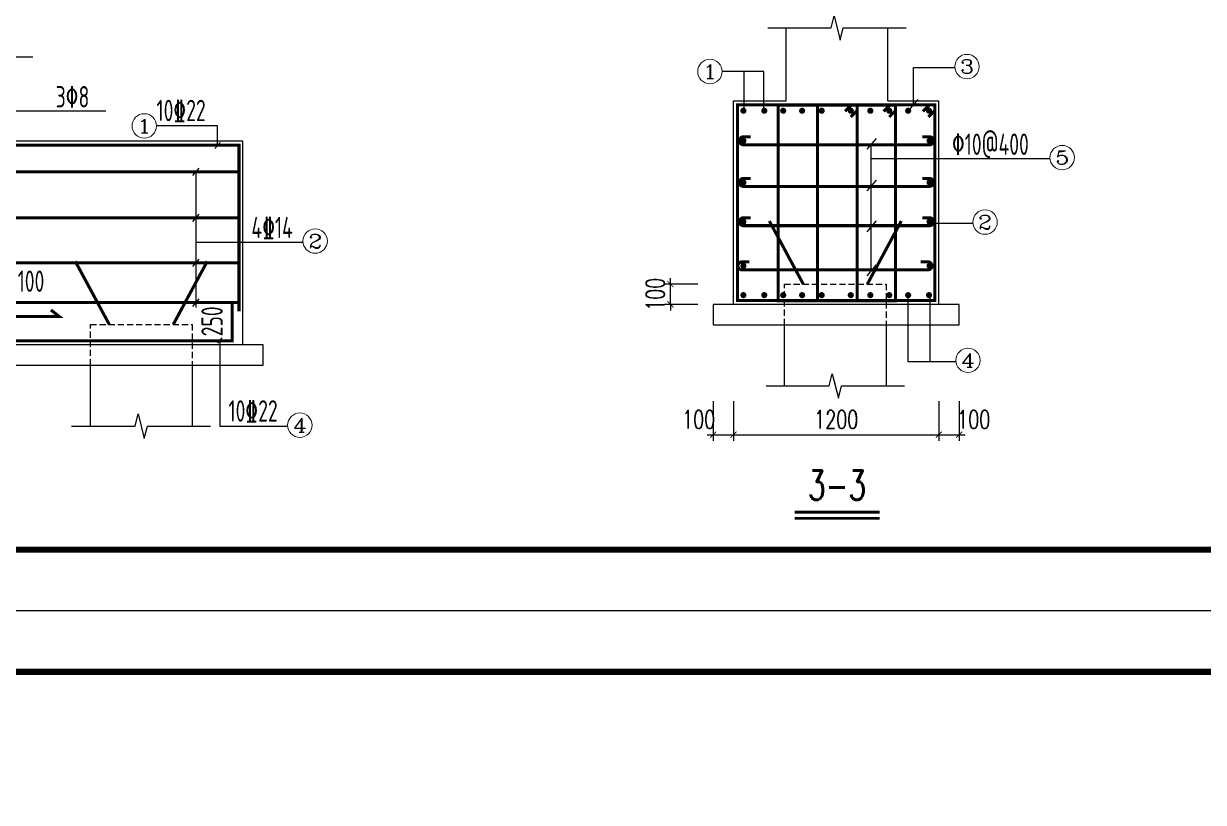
# Model space of a CAD drawing. Extents: x -21254 to 860439, y -324318 to 454338.
# Drawn here: x 220434 to 239767, y 6458 to 19214 of the extents above; entities that cross this region are included whole.
import ezdxf
from ezdxf.enums import TextEntityAlignment as Align

# ---------------------------------------------------------------- set-up
doc = ezdxf.new("R2010")
doc.units = 0
doc.header["$LTSCALE"] = 1000
doc.header["$MEASUREMENT"] = 0
doc.linetypes.add('DASH', pattern=[0.35, 0.25, -0.1])
doc.linetypes.add('DASHED', pattern=[0.75, 0.5, -0.25])
doc.layers.get('0').update_dxf_attribs({"linetype": 'CONTINUOUS'})
doc.layers.get('Defpoints').update_dxf_attribs({"linetype": 'CONTINUOUS', "lineweight": 5})
for name, color, linetype in [('AXIS_TEXT', 7, 'CONTINUOUS'), ('BASE_DE', 7, 'CONTINUOUS'), ('DIMENSION', 3, 'CONTINUOUS'), ('PILE_DASH', 9, 'DASHED'), ('PILE_DE', 7, 'CONTINUOUS'), ('REIN', 1, 'CONTINUOUS'), ('TEXT', 7, 'CONTINUOUS'), ('THIN', 7, 'CONTINUOUS')]:
    doc.layers.add(name, color=color, linetype=linetype)
for name, color, linetype, lineweight in [('DIM', 3, 'CONTINUOUS', 5), ('FRAME', 3, 'CONTINUOUS', 5), ('PUB_TEXT', 7, 'CONTINUOUS', 5)]:
    doc.layers.add(name, color=color, linetype=linetype, lineweight=lineweight)
doc.styles.add('_TCH_AXIS', font='COMPLEX', dxfattribs={"bigfont": 'GBCBIG'})
doc.styles.add('COMPLEX', font='COMPLEX')
doc.styles.add('DXFS', font='txt.shx', dxfattribs={"width": 0.65, "bigfont": 'dxfs.shx'})
doc.styles.add('TSSD_Dimension', font='TXT.shx', dxfattribs={"width": 0.7, "bigfont": 'hztxt.shx'})
doc.styles.add('TSSD_REIN', font='Tssdeng.shx', dxfattribs={"width": 0.7, "bigfont": 'hztxt.shx'})
doc.dimstyles.new('TSSD_30_100', dxfattribs={"dimtxt": 300, "dimasz": 100, "dimexe": 100, "dimexo": 250, "dimgap": 100, "dimtad": 1, "dimdec": 0, "dimlfac": 0.3, "dimzin": 0, "dimdsep": 46, "dimtxsty": 'TSSD_Dimension', "dimblk": 'ARCHTICK', "dimcen": 0, "dimdle": 100, "dimclrt": 7, "dimadec": 0, "dimazin": 0, "dimtfac": 1, "dimtdec": 0, "dimtix": 1, "dimtmove": 2, "dimatfit": 3, "dimfxl": 1, "dimtolj": 1, "dimtzin": 0, "dimarcsym": 0})

# ---------------------------------------------------------------- blocks, each defined once
blk = doc.blocks.new('_AXISO')
blk.add_circle((0, 0), 0.5)
at = {"layer": 'AXIS_TEXT', "style": 'COMPLEX', "width": 1.041667}
blk.add_attdef('A', text='', height=0.56, dxfattribs=at).set_placement((-0.25, -0.28), (0.25, -0.28), align=Align.FIT)
blk = doc.blocks.new('_ARCHTICK')
at = {"color": 0, "linetype": 'ByBlock', "const_width": 0.15}
blk.add_lwpolyline([(-0.5, -0.5), (0.5, 0.5)], dxfattribs=at)
blk = doc.blocks.new('*D294')
at = {"layer": 'Defpoints', "color": 0, "transparency": 16777216}
for p in [(415092, 26098), (415426, 26098), (415426, 25298)]:
    blk.add_point(p, dxfattribs=at)
at = {"layer": 'DIM', "color": 0, "lineweight": -2, "transparency": 16777216}
for p, q in [((415092, 25848), (415092, 25198)), ((415426, 25848), (415426, 25198)), ((414992, 25298), (415526, 25298))]:
    blk.add_line(p, q, dxfattribs=at)
at = {"layer": 'DIM', "color": 0, "lineweight": -2, "transparency": 16777216, "xscale": 100, "yscale": 100, "zscale": 100, "rotation": 180}
blk.add_blockref('_ARCHTICK', (415092, 25298), dxfattribs=at)
at = {"layer": 'DIM', "color": 0, "lineweight": -2, "transparency": 16777216, "xscale": 100, "yscale": 100, "zscale": 100}
blk.add_blockref('_ARCHTICK', (415426, 25298), dxfattribs=at)
at = {"layer": 'DIM', "color": 7, "transparency": 16777216, "insert": (414854, 25548), "char_height": 300, "attachment_point": 5, "style": 'TSSD_Dimension'}
blk.add_mtext('\\A1;100', dxfattribs=at)
blk = doc.blocks.new('*D293')
at = {"layer": 'Defpoints', "color": 0, "transparency": 16777216}
for p in [(415426, 26098), (418789, 26098), (418789, 25298)]:
    blk.add_point(p, dxfattribs=at)
at = {"layer": 'DIM', "color": 0, "lineweight": -2, "transparency": 16777216}
for p, q in [((415426, 25848), (415426, 25198)), ((418789, 25848), (418789, 25198)), ((415326, 25298), (418889, 25298))]:
    blk.add_line(p, q, dxfattribs=at)
at = {"layer": 'DIM', "color": 0, "lineweight": -2, "transparency": 16777216, "xscale": 100, "yscale": 100, "zscale": 100, "rotation": 180}
blk.add_blockref('_ARCHTICK', (415426, 25298), dxfattribs=at)
at = {"layer": 'DIM', "color": 0, "lineweight": -2, "transparency": 16777216, "xscale": 100, "yscale": 100, "zscale": 100}
blk.add_blockref('_ARCHTICK', (418789, 25298), dxfattribs=at)
at = {"layer": 'DIM', "color": 7, "transparency": 16777216, "insert": (417108, 25548), "char_height": 300, "attachment_point": 5, "style": 'TSSD_Dimension'}
blk.add_mtext('\\A1;1200', dxfattribs=at)
blk = doc.blocks.new('*D292')
at = {"layer": 'Defpoints', "color": 0, "transparency": 16777216}
for p in [(418789, 26098), (419123, 26098), (419123, 25298)]:
    blk.add_point(p, dxfattribs=at)
at = {"layer": 'DIM', "color": 0, "lineweight": -2, "transparency": 16777216}
for p, q in [((418789, 25848), (418789, 25198)), ((419123, 25848), (419123, 25198)), ((418689, 25298), (419223, 25298))]:
    blk.add_line(p, q, dxfattribs=at)
at = {"layer": 'DIM', "color": 0, "lineweight": -2, "transparency": 16777216, "xscale": 100, "yscale": 100, "zscale": 100, "rotation": 180}
blk.add_blockref('_ARCHTICK', (418789, 25298), dxfattribs=at)
at = {"layer": 'DIM', "color": 0, "lineweight": -2, "transparency": 16777216, "xscale": 100, "yscale": 100, "zscale": 100}
blk.add_blockref('_ARCHTICK', (419123, 25298), dxfattribs=at)
at = {"layer": 'DIM', "color": 7, "transparency": 16777216, "insert": (419361, 25548), "char_height": 300, "attachment_point": 5, "style": 'TSSD_Dimension'}
blk.add_mtext('\\A1;100', dxfattribs=at)
blk = doc.blocks.new('*D291')
at = {"layer": 'Defpoints', "color": 0, "transparency": 16777216}
for p in [(414392, 27764), (415092, 27764), (415092, 27431)]:
    blk.add_point(p, dxfattribs=at)
at = {"layer": 'DIM', "color": 0, "lineweight": -2, "transparency": 16777216}
for p, q in [((414392, 27764), (414392, 27864)), ((414842, 27764), (414292, 27764)), ((414392, 27431), (414392, 27764)), ((414842, 27431), (414292, 27431)), ((414392, 27431), (414392, 27331))]:
    blk.add_line(p, q, dxfattribs=at)
at = {"layer": 'DIM', "color": 0, "lineweight": -2, "transparency": 16777216, "xscale": 100, "yscale": 100, "zscale": 100}
for p, rotation in [((414392, 27764), 270), ((414392, 27431), 90)]:
    blk.add_blockref('_ARCHTICK', p, dxfattribs=dict(at, rotation=rotation))
at = {"layer": 'DIM', "color": 7, "transparency": 16777216, "insert": (414142, 27598), "char_height": 300, "attachment_point": 5, "rotation": 90, "style": 'TSSD_Dimension'}
blk.add_mtext('\\A1;100', dxfattribs=at)
blk = doc.blocks.new('*D431')
at = {"layer": 'Defpoints', "color": 0, "transparency": 16777216}
for p in [(231735, 13280), (232068, 13280), (232068, 12480)]:
    blk.add_point(p, dxfattribs=at)
at = {"layer": 'DIM', "color": 0, "lineweight": -2, "transparency": 16777216}
for p, q in [((231735, 13030), (231735, 12380)), ((232068, 13030), (232068, 12380)), ((231635, 12480), (232168, 12480))]:
    blk.add_line(p, q, dxfattribs=at)
at = {"layer": 'DIM', "color": 0, "lineweight": -2, "transparency": 16777216, "xscale": 100, "yscale": 100, "zscale": 100, "rotation": 180}
blk.add_blockref('_ARCHTICK', (231735, 12480), dxfattribs=at)
at = {"layer": 'DIM', "color": 0, "lineweight": -2, "transparency": 16777216, "xscale": 100, "yscale": 100, "zscale": 100}
blk.add_blockref('_ARCHTICK', (232068, 12480), dxfattribs=at)
at = {"layer": 'DIM', "color": 7, "transparency": 16777216, "insert": (231496, 12730), "char_height": 300, "attachment_point": 5, "style": 'TSSD_Dimension'}
blk.add_mtext('\\A1;100', dxfattribs=at)
blk = doc.blocks.new('*D432')
at = {"layer": 'Defpoints', "color": 0, "transparency": 16777216}
for p in [(232068, 13280), (235432, 13280), (235432, 12480)]:
    blk.add_point(p, dxfattribs=at)
at = {"layer": 'DIM', "color": 0, "lineweight": -2, "transparency": 16777216}
for p, q in [((232068, 13030), (232068, 12380)), ((235432, 13030), (235432, 12380)), ((231968, 12480), (235532, 12480))]:
    blk.add_line(p, q, dxfattribs=at)
at = {"layer": 'DIM', "color": 0, "lineweight": -2, "transparency": 16777216, "xscale": 100, "yscale": 100, "zscale": 100, "rotation": 180}
blk.add_blockref('_ARCHTICK', (232068, 12480), dxfattribs=at)
at = {"layer": 'DIM', "color": 0, "lineweight": -2, "transparency": 16777216, "xscale": 100, "yscale": 100, "zscale": 100}
blk.add_blockref('_ARCHTICK', (235432, 12480), dxfattribs=at)
at = {"layer": 'DIM', "color": 7, "transparency": 16777216, "insert": (233750, 12730), "char_height": 300, "attachment_point": 5, "style": 'TSSD_Dimension'}
blk.add_mtext('\\A1;1200', dxfattribs=at)
blk = doc.blocks.new('*D433')
at = {"layer": 'Defpoints', "color": 0, "transparency": 16777216}
for p in [(235432, 13280), (235765, 13280), (235765, 12480)]:
    blk.add_point(p, dxfattribs=at)
at = {"layer": 'DIM', "color": 0, "lineweight": -2, "transparency": 16777216}
for p, q in [((235432, 13030), (235432, 12380)), ((235765, 13030), (235765, 12380)), ((235332, 12480), (235865, 12480))]:
    blk.add_line(p, q, dxfattribs=at)
at = {"layer": 'DIM', "color": 0, "lineweight": -2, "transparency": 16777216, "xscale": 100, "yscale": 100, "zscale": 100, "rotation": 180}
blk.add_blockref('_ARCHTICK', (235432, 12480), dxfattribs=at)
at = {"layer": 'DIM', "color": 0, "lineweight": -2, "transparency": 16777216, "xscale": 100, "yscale": 100, "zscale": 100}
blk.add_blockref('_ARCHTICK', (235765, 12480), dxfattribs=at)
at = {"layer": 'DIM', "color": 7, "transparency": 16777216, "insert": (236004, 12730), "char_height": 300, "attachment_point": 5, "style": 'TSSD_Dimension'}
blk.add_mtext('\\A1;100', dxfattribs=at)
blk = doc.blocks.new('*D434')
at = {"layer": 'Defpoints', "color": 0, "transparency": 16777216}
for p in [(231035, 14946), (231735, 14946), (231735, 14613)]:
    blk.add_point(p, dxfattribs=at)
at = {"layer": 'DIM', "color": 0, "lineweight": -2, "transparency": 16777216}
for p, q in [((231485, 14946), (230935, 14946)), ((231035, 14946), (231035, 15046)), ((231035, 14613), (231035, 14946)), ((231485, 14613), (230935, 14613)), ((231035, 14613), (231035, 14513))]:
    blk.add_line(p, q, dxfattribs=at)
at = {"layer": 'DIM', "color": 0, "lineweight": -2, "transparency": 16777216, "xscale": 100, "yscale": 100, "zscale": 100}
for p, rotation in [((231035, 14946), 270), ((231035, 14613), 90)]:
    blk.add_blockref('_ARCHTICK', p, dxfattribs=dict(at, rotation=rotation))
at = {"layer": 'DIM', "color": 7, "transparency": 16777216, "insert": (230785, 14780), "char_height": 300, "attachment_point": 5, "rotation": 90, "style": 'TSSD_Dimension'}
blk.add_mtext('\\A1;100', dxfattribs=at)
blk = doc.blocks.new('*D528')
at = {"layer": 'Defpoints', "color": 0, "transparency": 16777216}
for p in [(231735, 13280), (232068, 13280), (232068, 12480)]:
    blk.add_point(p, dxfattribs=at)
at = {"layer": 'DIM', "color": 0, "lineweight": -2, "transparency": 16777216}
for p, q in [((231735, 13030), (231735, 12380)), ((232068, 13030), (232068, 12380)), ((231635, 12480), (232168, 12480))]:
    blk.add_line(p, q, dxfattribs=at)
at = {"layer": 'DIM', "color": 0, "lineweight": -2, "transparency": 16777216, "xscale": 100, "yscale": 100, "zscale": 100, "rotation": 180}
blk.add_blockref('_ARCHTICK', (231735, 12480), dxfattribs=at)
at = {"layer": 'DIM', "color": 0, "lineweight": -2, "transparency": 16777216, "xscale": 100, "yscale": 100, "zscale": 100}
blk.add_blockref('_ARCHTICK', (232068, 12480), dxfattribs=at)
at = {"layer": 'DIM', "color": 7, "transparency": 16777216, "insert": (231496, 12730), "char_height": 300, "attachment_point": 5, "style": 'TSSD_Dimension'}
blk.add_mtext('\\A1;100', dxfattribs=at)
blk = doc.blocks.new('*D529')
at = {"layer": 'Defpoints', "color": 0, "transparency": 16777216}
for p in [(232068, 13280), (235432, 13280), (235432, 12480)]:
    blk.add_point(p, dxfattribs=at)
at = {"layer": 'DIM', "color": 0, "lineweight": -2, "transparency": 16777216}
for p, q in [((232068, 13030), (232068, 12380)), ((235432, 13030), (235432, 12380)), ((231968, 12480), (235532, 12480))]:
    blk.add_line(p, q, dxfattribs=at)
at = {"layer": 'DIM', "color": 0, "lineweight": -2, "transparency": 16777216, "xscale": 100, "yscale": 100, "zscale": 100, "rotation": 180}
blk.add_blockref('_ARCHTICK', (232068, 12480), dxfattribs=at)
at = {"layer": 'DIM', "color": 0, "lineweight": -2, "transparency": 16777216, "xscale": 100, "yscale": 100, "zscale": 100}
blk.add_blockref('_ARCHTICK', (235432, 12480), dxfattribs=at)
at = {"layer": 'DIM', "color": 7, "transparency": 16777216, "insert": (233750, 12730), "char_height": 300, "attachment_point": 5, "style": 'TSSD_Dimension'}
blk.add_mtext('\\A1;1200', dxfattribs=at)
blk = doc.blocks.new('*D530')
at = {"layer": 'Defpoints', "color": 0, "transparency": 16777216}
for p in [(235432, 13280), (235765, 13280), (235765, 12480)]:
    blk.add_point(p, dxfattribs=at)
at = {"layer": 'DIM', "color": 0, "lineweight": -2, "transparency": 16777216}
for p, q in [((235432, 13030), (235432, 12380)), ((235765, 13030), (235765, 12380)), ((235332, 12480), (235865, 12480))]:
    blk.add_line(p, q, dxfattribs=at)
at = {"layer": 'DIM', "color": 0, "lineweight": -2, "transparency": 16777216, "xscale": 100, "yscale": 100, "zscale": 100, "rotation": 180}
blk.add_blockref('_ARCHTICK', (235432, 12480), dxfattribs=at)
at = {"layer": 'DIM', "color": 0, "lineweight": -2, "transparency": 16777216, "xscale": 100, "yscale": 100, "zscale": 100}
blk.add_blockref('_ARCHTICK', (235765, 12480), dxfattribs=at)
at = {"layer": 'DIM', "color": 7, "transparency": 16777216, "insert": (236004, 12730), "char_height": 300, "attachment_point": 5, "style": 'TSSD_Dimension'}
blk.add_mtext('\\A1;100', dxfattribs=at)
blk = doc.blocks.new('*D531')
at = {"layer": 'Defpoints', "color": 0, "transparency": 16777216}
for p in [(231035, 14946), (231735, 14946), (231735, 14613)]:
    blk.add_point(p, dxfattribs=at)
at = {"layer": 'DIM', "color": 0, "lineweight": -2, "transparency": 16777216}
for p, q in [((231485, 14946), (230935, 14946)), ((231035, 14946), (231035, 15046)), ((231035, 14613), (231035, 14946)), ((231485, 14613), (230935, 14613)), ((231035, 14613), (231035, 14513))]:
    blk.add_line(p, q, dxfattribs=at)
at = {"layer": 'DIM', "color": 0, "lineweight": -2, "transparency": 16777216, "xscale": 100, "yscale": 100, "zscale": 100}
for p, rotation in [((231035, 14946), 270), ((231035, 14613), 90)]:
    blk.add_blockref('_ARCHTICK', p, dxfattribs=dict(at, rotation=rotation))
at = {"layer": 'DIM', "color": 7, "transparency": 16777216, "insert": (230785, 14780), "char_height": 300, "attachment_point": 5, "rotation": 90, "style": 'TSSD_Dimension'}
blk.add_mtext('\\A1;100', dxfattribs=at)
blk = doc.blocks.new('BW-43542453', base_point=(595792, -20487, 0))
at = {"layer": 'FRAME'}
for points, const_width in [([(595792, 21513), (595792, -20487), (699892, -20487), (699892, 21513)], 20), ([(598292, 20513), (598292, -19487), (698892, -19487), (698892, 20513)], 100)]:
    blk.add_lwpolyline(points, close=True, dxfattribs=dict(at, const_width=const_width))
blk = doc.blocks.new('BW-7246152', base_point=(381201.3, 23887.9, 0))
at = {"layer": 'BASE_DE'}
for p, q in [((416289.3, 30764.2), (416289.3, 31961.3)), ((417955.9, 30764.2), (417955.9, 31961.3)), ((415425.8, 27430.8), (415425.8, 30764.2)), ((415425.8, 30764.2), (416289.3, 30764.2)), ((417955.9, 30764.2), (418789.3, 30764.2)), ((418789.3, 27430.8), (418789.3, 30764.2))]:
    blk.add_line(p, q, dxfattribs=at)
for points in [[(407386.4, 26770.9), (407386.4, 30104.3), (403803.1, 30104.3), (403636.4, 30104.3), (403636.4, 31486.9)], [(415092.5, 27097.5), (419122.6, 27097.5), (419122.6, 27430.8), (415092.5, 27430.8), (415092.5, 27097.5)], [(397886.5, 26437.6), (407719.7, 26437.6), (407719.7, 26770.9), (397886.5, 26770.9), (397886.5, 26437.6)]]:
    blk.add_lwpolyline(points, dxfattribs=at)
at = {"layer": 'PILE_DASH', "ltscale": 0.2}
for p, q in [((416259.1, 27097.5), (416259.1, 27764.2)), ((416259.1, 27764.2), (417925.8, 27764.2)), ((417925.8, 27764.2), (417925.8, 27097.5)), ((404886.4, 27104.3), (406553.1, 27104.3)), ((404886.4, 26437.6), (404886.4, 27104.3)), ((406553.1, 27104.3), (406553.1, 26437.6))]:
    blk.add_line(p, q, dxfattribs=at)
at = {"layer": 'PILE_DE'}
for p, q in [((416259.1, 26097.5), (416259.1, 27097.5)), ((417925.8, 27097.5), (417925.8, 26097.5)), ((404886.4, 25437.6), (404886.4, 26437.6)), ((406553.1, 26437.6), (406553.1, 25437.6))]:
    blk.add_line(p, q, dxfattribs=at)
at = {"layer": 'REIN', "const_width": 50}
for points in [[(404239.9, 27340.9), (404374.4, 27234.9), (403556.6, 27234.6), (403554.9, 31487.1)], [(418528.5, 30595.3), (418632.4, 30699.2), (418724.3, 30699.2), (418724.3, 27495.8), (415490.8, 27495.8), (415490.8, 30699.2), (418724.3, 30699.2), (418724.3, 30607.3), (418620.4, 30503.4)], [(417882.2, 30592.9), (417986.2, 30696.8), (418078, 30696.8), (418078, 27493.4), (416154.7, 27493.4), (416154.7, 30696.8), (418078, 30696.8), (418078, 30604.9), (417974.1, 30501)], [(417252.6, 30595.3), (417356.5, 30699.2), (417448.4, 30699.2), (417448.4, 27495.8), (416798.7, 27495.8), (416798.7, 30699.2), (417448.4, 30699.2), (417448.4, 30607.3), (417344.5, 30503.4)], [(398284.9, 27220.5), (398284.9, 27220.5), (398284.9, 30039.3), (407321.4, 30039.3), (407321.4, 27321.4), (407321.4, 27321.4)], [(398284.9, 29602.2), (407321.4, 29602.2)], [(398284.9, 28848.7), (407321.4, 28848.7)], [(398284.9, 28113.9), (407321.4, 28113.9)], [(398284.9, 27461.4), (407321.4, 27461.4)], [(398444.9, 27469.9), (398444.9, 27469.9), (398444.9, 26835.9), (407211.4, 26835.9), (407211.4, 27469.9), (407211.4, 27469.9)]]:
    blk.add_lwpolyline(points, dxfattribs=at)
for points in [[(415611.6, 30604, 1), (415561.6, 30604, 1)], [(415953.7, 30604, 1), (415903.7, 30604, 1)], [(416263.7, 30604, 1), (416213.7, 30604, 1)], [(416573.7, 30604, 1), (416523.7, 30604, 1)], [(416893.7, 30604, 1), (416843.7, 30604, 1)], [(417321.4, 30604, -1), (417371.4, 30604, -1)], [(417641.4, 30604, -1), (417691.4, 30604, -1)], [(417951.4, 30604, -1), (418001.4, 30604, -1)], [(418261.4, 30604, -1), (418311.4, 30604, -1)], [(418603.5, 30604, -1), (418653.5, 30604, -1)], [(415611.6, 30112.3, 1), (415561.6, 30112.3, 1)], [(418661.6, 30112.3, 1), (418611.6, 30112.3, 1)], [(415611.6, 29430.5, 1), (415561.6, 29430.5, 1)], [(418661.6, 29430.5, 1), (418611.6, 29430.5, 1)], [(415611.6, 28786.8, 1), (415561.6, 28786.8, 1)], [(418661.6, 28786.8, 1), (418611.6, 28786.8, 1)], [(415611.6, 28063.7, 1), (415561.6, 28063.7, 1)], [(418661.6, 28063.7, 1), (418611.6, 28063.7, 1)], [(415611.6, 27584, 1), (415561.6, 27584, 1)], [(415953.7, 27584, 1), (415903.7, 27584, 1)], [(416263.7, 27584, 1), (416213.7, 27584, 1)], [(416573.7, 27584, 1), (416523.7, 27584, 1)], [(416893.7, 27584, 1), (416843.7, 27584, 1)], [(417321.4, 27584, -1), (417371.4, 27584, -1)], [(417641.4, 27584, -1), (417691.4, 27584, -1)], [(417951.4, 27584, -1), (418001.4, 27584, -1)], [(418261.4, 27584, -1), (418311.4, 27584, -1)], [(418603.5, 27584, -1), (418653.5, 27584, -1)]]:
    blk.add_lwpolyline(points, format="xyb", close=True, dxfattribs=at)
for points in [[(415706.6, 30177.3), (415586.6, 30177.3, 1), (415586.6, 30047.3), (418636.6, 30047.3, 1), (418636.6, 30177.3), (418516.6, 30177.3)], [(415706.6, 29495.5), (415586.6, 29495.5, 1), (415586.6, 29365.5), (418636.6, 29365.5, 1), (418636.6, 29495.5), (418516.6, 29495.5)], [(415706.6, 28851.8), (415586.6, 28851.8, 1), (415586.6, 28721.8), (418636.6, 28721.8, 1), (418636.6, 28851.8), (418516.6, 28851.8)], [(415681.6, 28128.7), (415561.6, 28128.7, 1), (415561.6, 27998.7), (418611.6, 27998.7, 1), (418611.6, 28128.7), (418491.6, 28128.7)]]:
    blk.add_lwpolyline(points, format="xyb", dxfattribs=at)
at = {"layer": 'REIN', "linetype": 'DASH', "const_width": 50}
for points in [[(416567.6, 27764.2), (416011, 28798.4)], [(417617.3, 27764.2), (418173.9, 28798.4)], [(405194.9, 27104.3), (404638.3, 28138.5)], [(406244.6, 27104.3), (406801.2, 28138.5)]]:
    blk.add_lwpolyline(points, dxfattribs=at)
at = {"layer": 'TEXT'}
for p, q in [((415919.2, 31249.5), (415237.3, 31249.5)), ((415596.6, 30599.2), (415596.6, 31249.5)), ((415919.2, 30649.2), (415919.2, 31249.5)), ((418372.6, 31311.6), (419051.2, 31311.6)), ((418372.6, 30699.2), (418372.6, 31311.6)), ((418295.1, 30610.1), (418450.1, 30788.2)), ((406969.3, 30358.9), (405969.3, 30358.9)), ((406969.3, 30039.3), (406969.3, 30358.9)), ((406925.7, 29988.5), (407013.2, 30085.6)), ((417614.3, 29973.3), (417769.3, 30151.4)), ((417678.7, 27974.3), (417678.7, 30057.7)), ((417678.7, 29820.3), (420611.1, 29820.3)), ((406563.2, 29541.5), (406667, 29663.3)), ((406617, 27380.3), (406617, 29602.2)), ((417614.3, 29291.5), (417769.3, 29469.6)), ((406563.2, 28788), (406667, 28909.8)), ((417614.3, 28623.4), (417769.3, 28801.4)), ((418609.1, 28763.8), (419347.3, 28763.8)), ((406617, 28452.4), (408370.1, 28452.4)), ((406565.4, 28053.3), (406669.1, 28175.1)), ((417614.3, 27900.3), (417769.3, 28078.4)), ((406565.4, 27400.8), (406669.1, 27522.6)), ((418280, 27577.9), (418280, 26499.5)), ((418640, 27577.9), (418640, 26499.5)), ((406976.5, 26795.9), (407045.5, 26887.5)), ((418280, 26499.5), (419067.3, 26499.5))]:
    blk.add_line(p, q, dxfattribs=at)
for points in [[(403219.8, 27804.3), (403219.8, 30039.3), (403219.8, 30604.3), (405136.4, 30604.3)], [(407006.4, 26835.9), (407006.4, 25437.6), (408119.2, 25437.6)]]:
    blk.add_lwpolyline(points, dxfattribs=at)
at = {"layer": 'TEXT', "color": 6, "const_width": 45}
for points in [[(417818.8, 24029.7), (416427.5, 24029.7)], [(417818.8, 23929.7), (416427.5, 23929.7)]]:
    blk.add_lwpolyline(points, dxfattribs=at)
at = {"layer": 'THIN'}
for points in [[(415989.3, 31961.3), (417022.6, 31961.3), (417072.6, 32161.3), (417172.6, 31761.3), (417222.6, 31961.3), (418255.9, 31961.3)], [(401503.2, 31486.9), (402707.2, 31486.9), (402757.2, 31686.9), (402857.2, 31286.9), (402907.2, 31486.9), (403942.9, 31486.9)], [(415959.1, 26097.5), (416992.5, 26097.5), (417042.5, 26297.5), (417142.5, 25897.5), (417192.5, 26097.5), (418225.8, 26097.5)], [(404576.4, 25437.6), (405619.7, 25437.6), (405669.7, 25637.6), (405769.7, 25237.6), (405819.7, 25437.6), (406853.1, 25437.6)]]:
    blk.add_lwpolyline(points, dxfattribs=at)
at = {"layer": 'DIM'}
ref = blk.add_blockref('_AXISO', (419250.6, 31328.1), dxfattribs=dict(at, xscale=400, yscale=400, zscale=400))
ref.add_attrib('A', '3', dxfattribs={"layer": 'AXIS_TEXT', "ltscale": 2, "height": 226.3, "style": '_TCH_AXIS', "width": 1.5}).set_placement((419137.4, 31214.9), (419363.7, 31214.9), align=Align.FIT)
ref = blk.add_blockref('_AXISO', (415037.3, 31246.5), dxfattribs=dict(at, xscale=400, yscale=400, zscale=400))
ref.add_attrib('A', '1', dxfattribs={"layer": 'AXIS_TEXT', "ltscale": 2, "height": 226.3, "style": '_TCH_AXIS', "width": 2.333333}).set_placement((414924.1, 31133.4), (415150.4, 31133.4), align=Align.FIT)
ref = blk.add_blockref('_AXISO', (405769.3, 30355.8), dxfattribs=dict(at, xscale=400, yscale=400, zscale=400))
ref.add_attrib('A', '1', dxfattribs={"layer": 'AXIS_TEXT', "ltscale": 2, "height": 226.3, "style": '_TCH_AXIS', "width": 2.333333}).set_placement((405656.2, 30242.7), (405882.4, 30242.7), align=Align.FIT)
ref = blk.add_blockref('_AXISO', (420810.4, 29836.8), dxfattribs=dict(at, xscale=400, yscale=400, zscale=400))
ref.add_attrib('A', '5', dxfattribs={"layer": 'AXIS_TEXT', "ltscale": 2, "height": 226.3, "style": '_TCH_AXIS', "width": 1.5}).set_placement((420697.3, 29723.7), (420923.6, 29723.7), align=Align.FIT)
ref = blk.add_blockref('_AXISO', (419546.6, 28780.3), dxfattribs=dict(at, xscale=400, yscale=400, zscale=400))
ref.add_attrib('A', '2', dxfattribs={"layer": 'AXIS_TEXT', "ltscale": 2, "height": 226.3, "style": '_TCH_AXIS', "width": 1.5}).set_placement((419433.4, 28667.2), (419659.7, 28667.2), align=Align.FIT)
ref = blk.add_blockref('_AXISO', (408569.4, 28468.9), dxfattribs=dict(at, xscale=400, yscale=400, zscale=400))
ref.add_attrib('A', '2', dxfattribs={"layer": 'AXIS_TEXT', "ltscale": 2, "height": 226.3, "style": '_TCH_AXIS', "width": 1.5}).set_placement((408456.3, 28355.8), (408682.6, 28355.8), align=Align.FIT)
ref = blk.add_blockref('_AXISO', (419266.6, 26516), dxfattribs=dict(at, xscale=400, yscale=400, zscale=400))
ref.add_attrib('A', '4', dxfattribs={"layer": 'AXIS_TEXT', "ltscale": 2, "height": 226.3, "style": '_TCH_AXIS', "width": 1.3125}).set_placement((419153.4, 26402.9), (419379.7, 26402.9), align=Align.FIT)
ref = blk.add_blockref('_AXISO', (408318.5, 25454.1), dxfattribs=dict(at, xscale=400, yscale=400, zscale=400))
ref.add_attrib('A', '4', dxfattribs={"layer": 'AXIS_TEXT', "ltscale": 2, "height": 226.3, "style": '_TCH_AXIS', "width": 1.3125}).set_placement((408205.4, 25341), (408431.7, 25341), align=Align.FIT)
at = {"layer": 'PUB_TEXT', "linetype": 'Continuous', "style": 'DXFS', "width": 0.7}
blk.add_text('3-3', height=480, dxfattribs=at).set_placement((417120.7, 24229.7), align=Align.CENTER)
at = {"layer": 'TEXT', "style": 'TSSD_REIN', "width": 0.7}
for s, p in [('3%%1308', (404868.5, 30658.4)), ('10%%13222', (407955.1, 25512.6))]:
    blk.add_text(s, height=350, dxfattribs=at).set_placement(p, align=Align.RIGHT)
for s, p in [('10%%13222', (405969.3, 30433.9)), ('%%13010@400', (419003.1, 29881.4)), ('4%%13214', (407524.4, 28517))]:
    blk.add_text(s, height=350, dxfattribs=at).set_placement(p)
for s, rotation, p in [('100', 0.01783, (404131.4, 27533.1)), ('250', 90, (407159.9, 27399.6))]:
    blk.add_text(s, height=350, rotation=rotation, dxfattribs=at).set_placement(p, align=Align.BOTTOM_RIGHT)
at = {"layer": 'DIM'}
dim = blk.add_linear_dim(base=(414392.5, 27764.2), p1=(415092.5, 27430.8), p2=(415092.5, 27764.2), angle=90, dimstyle='TSSD_30_100', dxfattribs=at)
dim.commit()
dim.dimension.update_dxf_attribs({"geometry": '*D291', "text_midpoint": (414142.5, 27597.5)})
for base, p1, p2, picture, middle in [((415425.8, 25297.5), (415092.5, 26097.5), (415425.8, 26097.5), '*D294', (414853.8, 25547.5)), ((419122.6, 25297.5), (418789.3, 26097.5), (419122.6, 26097.5), '*D292', (419361.2, 25547.5))]:
    dim = blk.add_linear_dim(base=base, p1=p1, p2=p2, dimstyle='TSSD_30_100', dxfattribs=at)
    dim.commit()
    dim.dimension.update_dxf_attribs({"geometry": picture, "text_midpoint": middle, "dimtype": 128})
dim = blk.add_linear_dim(base=(418789.3, 25297.5), p1=(415425.8, 26097.5), p2=(418789.3, 26097.5), text='1200', dimstyle='TSSD_30_100', dxfattribs=at)
dim.commit()
dim.dimension.update_dxf_attribs({"geometry": '*D293', "text_midpoint": (417107.5, 25547.5)})

msp = doc.modelspace()

# ---------------------------------------------------------------- block references
msp.add_blockref('BW-7246152', (197843.98, 11070.141, 0))
at = {"layer": 'DIM'}
ref = msp.add_blockref('_AXISO', (231679.958, 18428.781), dxfattribs=dict(at, xscale=400, yscale=400, zscale=400))
ref.add_attrib('A', '1', dxfattribs={"layer": 'AXIS_TEXT', "ltscale": 2, "height": 226.274, "style": '_TCH_AXIS', "width": 2.333333}).set_placement((231566.821, 18315.644), (231793.095, 18315.644), align=Align.FIT)
ref = msp.add_blockref('_AXISO', (231679.958, 18428.781), dxfattribs=dict(at, xscale=400, yscale=400, zscale=400))
ref.add_attrib('A', '1', dxfattribs={"layer": 'AXIS_TEXT', "ltscale": 2, "height": 226.274, "style": '_TCH_AXIS', "width": 2.333333}).set_placement((231566.821, 18315.644), (231793.095, 18315.644), align=Align.FIT)
ref = msp.add_blockref('_AXISO', (235893.231, 18510.346), dxfattribs=dict(at, xscale=400, yscale=400, zscale=400))
ref.add_attrib('A', '3', dxfattribs={"layer": 'AXIS_TEXT', "ltscale": 2, "height": 226.274, "style": '_TCH_AXIS', "width": 1.5}).set_placement((235780.094, 18397.209), (236006.368, 18397.209), align=Align.FIT)
ref = msp.add_blockref('_AXISO', (235893.231, 18510.346), dxfattribs=dict(at, xscale=400, yscale=400, zscale=400))
ref.add_attrib('A', '3', dxfattribs={"layer": 'AXIS_TEXT', "ltscale": 2, "height": 226.274, "style": '_TCH_AXIS', "width": 1.5}).set_placement((235780.094, 18397.209), (236006.368, 18397.209), align=Align.FIT)
ref = msp.add_blockref('_AXISO', (222411.966, 17538.114), dxfattribs=dict(at, xscale=400, yscale=400, zscale=400))
ref.add_attrib('A', '1', dxfattribs={"layer": 'AXIS_TEXT', "ltscale": 2, "height": 226.274, "style": '_TCH_AXIS', "width": 2.333333}).set_placement((222298.828, 17424.977), (222525.103, 17424.977), align=Align.FIT)
ref = msp.add_blockref('_AXISO', (222411.966, 17538.114), dxfattribs=dict(at, xscale=400, yscale=400, zscale=400))
ref.add_attrib('A', '1', dxfattribs={"layer": 'AXIS_TEXT', "ltscale": 2, "height": 226.274, "style": '_TCH_AXIS', "width": 2.333333}).set_placement((222298.828, 17424.977), (222525.103, 17424.977), align=Align.FIT)
ref = msp.add_blockref('_AXISO', (237453.108, 17019.103), dxfattribs=dict(at, xscale=400, yscale=400, zscale=400))
ref.add_attrib('A', '5', dxfattribs={"layer": 'AXIS_TEXT', "ltscale": 2, "height": 226.274, "style": '_TCH_AXIS', "width": 1.5}).set_placement((237339.971, 16905.966), (237566.246, 16905.966), align=Align.FIT)
ref = msp.add_blockref('_AXISO', (237453.108, 17019.103), dxfattribs=dict(at, xscale=400, yscale=400, zscale=400))
ref.add_attrib('A', '5', dxfattribs={"layer": 'AXIS_TEXT', "ltscale": 2, "height": 226.274, "style": '_TCH_AXIS', "width": 1.5}).set_placement((237339.971, 16905.966), (237566.246, 16905.966), align=Align.FIT)
ref = msp.add_blockref('_AXISO', (236189.254, 15962.591), dxfattribs=dict(at, xscale=400, yscale=400, zscale=400))
ref.add_attrib('A', '2', dxfattribs={"layer": 'AXIS_TEXT', "ltscale": 2, "height": 226.274, "style": '_TCH_AXIS', "width": 1.5}).set_placement((236076.117, 15849.454), (236302.391, 15849.454), align=Align.FIT)
ref = msp.add_blockref('_AXISO', (236189.254, 15962.591), dxfattribs=dict(at, xscale=400, yscale=400, zscale=400))
ref.add_attrib('A', '2', dxfattribs={"layer": 'AXIS_TEXT', "ltscale": 2, "height": 226.274, "style": '_TCH_AXIS', "width": 1.5}).set_placement((236076.117, 15849.454), (236302.391, 15849.454), align=Align.FIT)
ref = msp.add_blockref('_AXISO', (225212.1, 15651.158), dxfattribs=dict(at, xscale=400, yscale=400, zscale=400))
ref.add_attrib('A', '2', dxfattribs={"layer": 'AXIS_TEXT', "ltscale": 2, "height": 226.274, "style": '_TCH_AXIS', "width": 1.5}).set_placement((225098.963, 15538.021), (225325.237, 15538.021), align=Align.FIT)
ref = msp.add_blockref('_AXISO', (225212.1, 15651.158), dxfattribs=dict(at, xscale=400, yscale=400, zscale=400))
ref.add_attrib('A', '2', dxfattribs={"layer": 'AXIS_TEXT', "ltscale": 2, "height": 226.274, "style": '_TCH_AXIS', "width": 1.5}).set_placement((225098.963, 15538.021), (225325.237, 15538.021), align=Align.FIT)
ref = msp.add_blockref('_AXISO', (235909.254, 13698.285), dxfattribs=dict(at, xscale=400, yscale=400, zscale=400))
ref.add_attrib('A', '4', dxfattribs={"layer": 'AXIS_TEXT', "ltscale": 2, "height": 226.274, "style": '_TCH_AXIS', "width": 1.3125}).set_placement((235796.117, 13585.148), (236022.391, 13585.148), align=Align.FIT)
ref = msp.add_blockref('_AXISO', (235909.254, 13698.285), dxfattribs=dict(at, xscale=400, yscale=400, zscale=400))
ref.add_attrib('A', '4', dxfattribs={"layer": 'AXIS_TEXT', "ltscale": 2, "height": 226.274, "style": '_TCH_AXIS', "width": 1.3125}).set_placement((235796.117, 13585.148), (236022.391, 13585.148), align=Align.FIT)
ref = msp.add_blockref('_AXISO', (224961.207, 12636.364), dxfattribs=dict(at, xscale=400, yscale=400, zscale=400))
ref.add_attrib('A', '4', dxfattribs={"layer": 'AXIS_TEXT', "ltscale": 2, "height": 226.274, "style": '_TCH_AXIS', "width": 1.3125}).set_placement((224848.07, 12523.227), (225074.344, 12523.227), align=Align.FIT)
ref = msp.add_blockref('_AXISO', (224961.207, 12636.364), dxfattribs=dict(at, xscale=400, yscale=400, zscale=400))
ref.add_attrib('A', '4', dxfattribs={"layer": 'AXIS_TEXT', "ltscale": 2, "height": 226.274, "style": '_TCH_AXIS', "width": 1.3125}).set_placement((224848.07, 12523.227), (225074.344, 12523.227), align=Align.FIT)
at = {"layer": 'DIMENSION'}
for p in [(170070.236, 9597.345, 0), (170070.236, -32402.655, 0)]:
    msp.add_blockref('BW-43542453', p, dxfattribs=at)

# ---------------------------------------------------------------- dimensions: what is measured, and where the dimension line sits
at = {"layer": 'DIM'}
for picture in ['*D434', '*D531']:
    dim = msp.add_linear_dim(base=(231035.13, 14946.434), p1=(231735.13, 14613.101), p2=(231735.13, 14946.434), angle=90, dimstyle='TSSD_30_100', dxfattribs=at)
    dim.commit()
    dim.dimension.update_dxf_attribs({"geometry": picture, "text_midpoint": (230785.13, 14779.767)})
for base, p1, p2, picture, middle in [((232068.463, 12479.767), (231735.13, 13279.767), (232068.463, 13279.767), '*D431', (231496.494, 12729.767)), ((232068.463, 12479.767), (231735.13, 13279.767), (232068.463, 13279.767), '*D528', (231496.494, 12729.767)), ((235765.28, 12479.767), (235431.947, 13279.767), (235765.28, 13279.767), '*D433', (236003.917, 12729.767)), ((235765.28, 12479.767), (235431.947, 13279.767), (235765.28, 13279.767), '*D530', (236003.917, 12729.767))]:
    dim = msp.add_linear_dim(base=base, p1=p1, p2=p2, dimstyle='TSSD_30_100', dxfattribs=at)
    dim.commit()
    dim.dimension.update_dxf_attribs({"geometry": picture, "text_midpoint": middle, "dimtype": 160})
for picture in ['*D432', '*D529']:
    dim = msp.add_linear_dim(base=(235431.947, 12479.767), p1=(232068.463, 13279.767), p2=(235431.947, 13279.767), text='1200', dimstyle='TSSD_30_100', dxfattribs=at)
    dim.commit()
    dim.dimension.update_dxf_attribs({"geometry": picture, "text_midpoint": (233750.205, 12729.767)})

doc.saveas('drawing.dxf')
